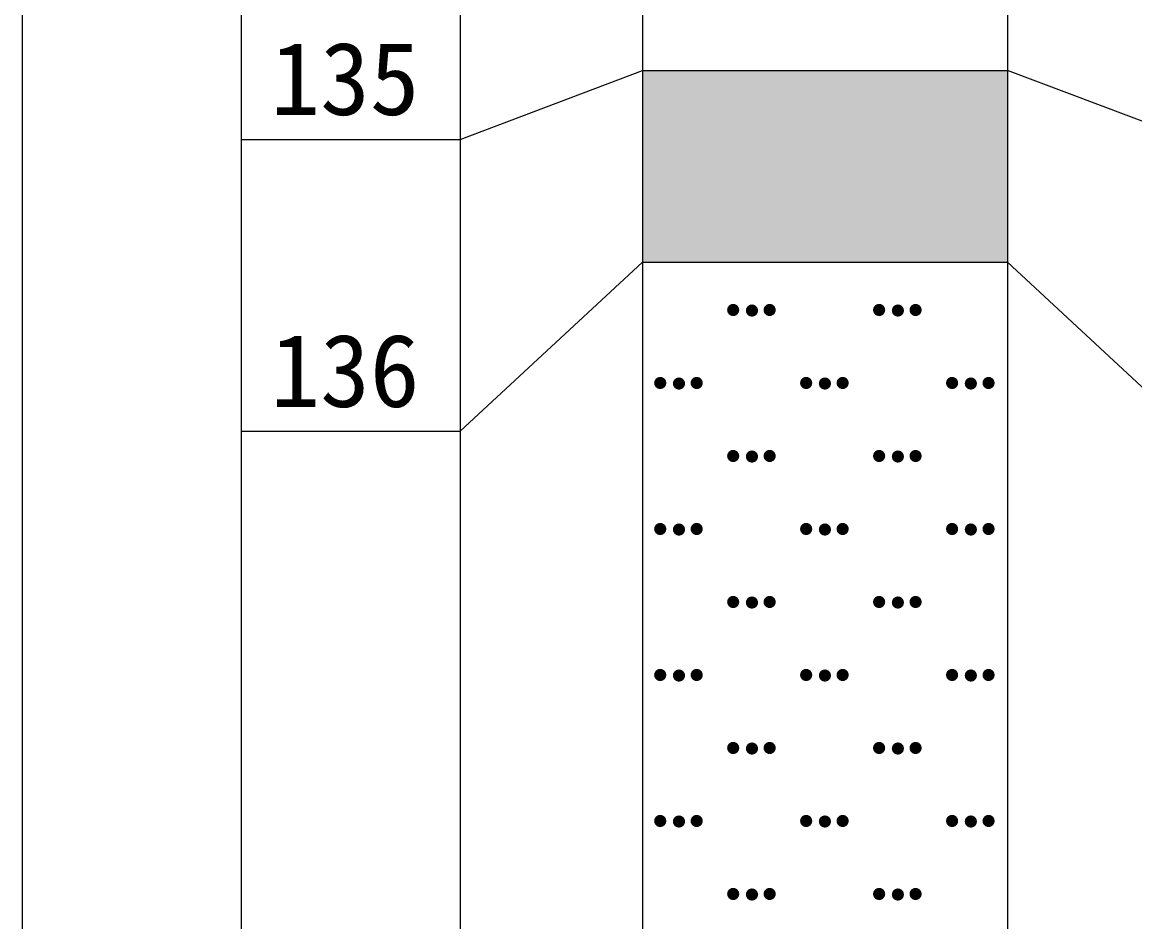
# Model space of a CAD drawing. Header units: inches. Extents: x -27 to 109, y -598 to 26.
# Drawn here: x 14.68 to 20.78, y -486.37 to -481.44 of the extents above; entities that cross this region are included whole.
import ezdxf

# ---------------------------------------------------------------- set-up
doc = ezdxf.new("R2010")
doc.units = ezdxf.units.IN
doc.header["$MEASUREMENT"] = 0
doc.layers.get('0').update_dxf_attribs({"lineweight": 0})
doc.styles.add('宋体', font='')
doc.styles.get('宋体').set_extended_font_data('宋体')

# ---------------------------------------------------------------- blocks, each defined once
blk = doc.blocks.new('lr_block_114')
at = {"true_color": 0x000000}
for points in [[(18.611, -483.0244), (18.6122, -483.0157), (18.611, -483.007), (18.6078, -482.999), (18.6025, -482.9921), (18.5955, -482.9867), (18.5875, -482.9835), (18.5789, -482.9823), (18.5702, -482.9835), (18.5622, -482.9867), (18.5553, -482.9921), (18.5499, -482.999), (18.5467, -483.007), (18.5455, -483.0157), (18.5467, -483.0244), (18.5499, -483.0324), (18.5553, -483.0393), (18.5622, -483.0446), (18.5702, -483.0478), (18.5789, -483.049), (18.5875, -483.0478), (18.5955, -483.0446), (18.6025, -483.0393), (18.6078, -483.0324)], [(18.7138, -483.0274), (18.715, -483.0188), (18.7138, -483.0101), (18.7106, -483.0021), (18.7053, -482.9952), (18.6983, -482.9898), (18.6903, -482.9866), (18.6817, -482.9854), (18.673, -482.9866), (18.665, -482.9898), (18.6581, -482.9952), (18.6527, -483.0021), (18.6495, -483.0101), (18.6483, -483.0188), (18.6495, -483.0274), (18.6527, -483.0354), (18.6581, -483.0423), (18.665, -483.0477), (18.673, -483.0509), (18.6817, -483.0521), (18.6903, -483.0509), (18.6983, -483.0477), (18.7053, -483.0423), (18.7106, -483.0354)], [(18.8109, -483.0244), (18.8121, -483.0157), (18.8109, -483.007), (18.8077, -482.999), (18.8023, -482.9921), (18.7954, -482.9867), (18.7874, -482.9835), (18.7787, -482.9823), (18.7701, -482.9835), (18.7621, -482.9867), (18.7551, -482.9921), (18.7498, -482.999), (18.7466, -483.007), (18.7454, -483.0157), (18.7466, -483.0244), (18.7498, -483.0324), (18.7551, -483.0393), (18.7621, -483.0446), (18.7701, -483.0478), (18.7787, -483.049), (18.7874, -483.0478), (18.7954, -483.0446), (18.8023, -483.0393), (18.8077, -483.0324)], [(19.411, -483.0244), (19.4122, -483.0157), (19.411, -483.007), (19.4078, -482.999), (19.4025, -482.9921), (19.3955, -482.9867), (19.3875, -482.9835), (19.3789, -482.9823), (19.3702, -482.9835), (19.3622, -482.9867), (19.3553, -482.9921), (19.3499, -482.999), (19.3467, -483.007), (19.3455, -483.0157), (19.3467, -483.0244), (19.3499, -483.0324), (19.3553, -483.0393), (19.3622, -483.0446), (19.3702, -483.0478), (19.3789, -483.049), (19.3875, -483.0478), (19.3955, -483.0446), (19.4025, -483.0393), (19.4078, -483.0324)], [(19.5138, -483.0274), (19.515, -483.0188), (19.5138, -483.0101), (19.5106, -483.0021), (19.5053, -482.9952), (19.4983, -482.9898), (19.4903, -482.9866), (19.4817, -482.9854), (19.473, -482.9866), (19.465, -482.9898), (19.4581, -482.9952), (19.4527, -483.0021), (19.4495, -483.0101), (19.4483, -483.0188), (19.4495, -483.0274), (19.4527, -483.0354), (19.4581, -483.0423), (19.465, -483.0477), (19.473, -483.0509), (19.4817, -483.0521), (19.4903, -483.0509), (19.4983, -483.0477), (19.5053, -483.0423), (19.5106, -483.0354)], [(19.6109, -483.0244), (19.6121, -483.0157), (19.6109, -483.007), (19.6077, -482.999), (19.6023, -482.9921), (19.5954, -482.9867), (19.5874, -482.9835), (19.5787, -482.9823), (19.5701, -482.9835), (19.5621, -482.9867), (19.5551, -482.9921), (19.5498, -482.999), (19.5466, -483.007), (19.5454, -483.0157), (19.5466, -483.0244), (19.5498, -483.0324), (19.5551, -483.0393), (19.5621, -483.0446), (19.5701, -483.0478), (19.5787, -483.049), (19.5874, -483.0478), (19.5954, -483.0446), (19.6023, -483.0393), (19.6077, -483.0324)], [(18.211, -483.4243), (18.2122, -483.4157), (18.211, -483.407), (18.2078, -483.399), (18.2025, -483.3921), (18.1955, -483.3867), (18.1875, -483.3836), (18.1789, -483.3823), (18.1702, -483.3836), (18.1622, -483.3867), (18.1553, -483.3921), (18.1499, -483.399), (18.1467, -483.407), (18.1455, -483.4157), (18.1467, -483.4243), (18.1499, -483.4323), (18.1553, -483.4393), (18.1622, -483.4446), (18.1702, -483.4478), (18.1789, -483.449), (18.1875, -483.4478), (18.1955, -483.4446), (18.2025, -483.4393), (18.2078, -483.4323)], [(18.3138, -483.4274), (18.315, -483.4187), (18.3138, -483.4101), (18.3106, -483.4021), (18.3053, -483.3951), (18.2983, -483.3898), (18.2903, -483.3866), (18.2817, -483.3854), (18.273, -483.3866), (18.265, -483.3898), (18.2581, -483.3951), (18.2527, -483.4021), (18.2495, -483.4101), (18.2483, -483.4187), (18.2495, -483.4274), (18.2527, -483.4354), (18.2581, -483.4423), (18.265, -483.4477), (18.273, -483.4509), (18.2817, -483.4521), (18.2903, -483.4509), (18.2983, -483.4477), (18.3053, -483.4423), (18.3106, -483.4354)], [(18.4109, -483.4243), (18.4121, -483.4157), (18.4109, -483.407), (18.4077, -483.399), (18.4023, -483.3921), (18.3954, -483.3867), (18.3874, -483.3836), (18.3787, -483.3823), (18.3701, -483.3836), (18.3621, -483.3867), (18.3551, -483.3921), (18.3498, -483.399), (18.3466, -483.407), (18.3454, -483.4157), (18.3466, -483.4243), (18.3498, -483.4323), (18.3551, -483.4393), (18.3621, -483.4446), (18.3701, -483.4478), (18.3787, -483.449), (18.3874, -483.4478), (18.3954, -483.4446), (18.4023, -483.4393), (18.4077, -483.4323)], [(19.011, -483.4243), (19.0122, -483.4157), (19.011, -483.407), (19.0078, -483.399), (19.0025, -483.3921), (18.9955, -483.3867), (18.9875, -483.3836), (18.9789, -483.3823), (18.9702, -483.3836), (18.9622, -483.3867), (18.9553, -483.3921), (18.9499, -483.399), (18.9467, -483.407), (18.9455, -483.4157), (18.9467, -483.4243), (18.9499, -483.4323), (18.9553, -483.4393), (18.9622, -483.4446), (18.9702, -483.4478), (18.9789, -483.449), (18.9875, -483.4478), (18.9955, -483.4446), (19.0025, -483.4393), (19.0078, -483.4323)], [(19.1138, -483.4274), (19.115, -483.4187), (19.1138, -483.4101), (19.1106, -483.4021), (19.1053, -483.3951), (19.0983, -483.3898), (19.0903, -483.3866), (19.0817, -483.3854), (19.073, -483.3866), (19.065, -483.3898), (19.0581, -483.3951), (19.0527, -483.4021), (19.0495, -483.4101), (19.0483, -483.4187), (19.0495, -483.4274), (19.0527, -483.4354), (19.0581, -483.4423), (19.065, -483.4477), (19.073, -483.4509), (19.0817, -483.4521), (19.0903, -483.4509), (19.0983, -483.4477), (19.1053, -483.4423), (19.1106, -483.4354)], [(19.2109, -483.4243), (19.2121, -483.4157), (19.2109, -483.407), (19.2077, -483.399), (19.2023, -483.3921), (19.1954, -483.3867), (19.1874, -483.3836), (19.1787, -483.3823), (19.1701, -483.3836), (19.1621, -483.3867), (19.1551, -483.3921), (19.1498, -483.399), (19.1466, -483.407), (19.1454, -483.4157), (19.1466, -483.4243), (19.1498, -483.4323), (19.1551, -483.4393), (19.1621, -483.4446), (19.1701, -483.4478), (19.1787, -483.449), (19.1874, -483.4478), (19.1954, -483.4446), (19.2023, -483.4393), (19.2077, -483.4323)], [(19.811, -483.4243), (19.8122, -483.4157), (19.811, -483.407), (19.8078, -483.399), (19.8025, -483.3921), (19.7955, -483.3867), (19.7875, -483.3836), (19.7789, -483.3823), (19.7702, -483.3836), (19.7622, -483.3867), (19.7553, -483.3921), (19.7499, -483.399), (19.7467, -483.407), (19.7455, -483.4157), (19.7467, -483.4243), (19.7499, -483.4323), (19.7553, -483.4393), (19.7622, -483.4446), (19.7702, -483.4478), (19.7789, -483.449), (19.7875, -483.4478), (19.7955, -483.4446), (19.8025, -483.4393), (19.8078, -483.4323)], [(19.9138, -483.4274), (19.915, -483.4187), (19.9138, -483.4101), (19.9106, -483.4021), (19.9053, -483.3951), (19.8983, -483.3898), (19.8903, -483.3866), (19.8817, -483.3854), (19.873, -483.3866), (19.865, -483.3898), (19.8581, -483.3951), (19.8527, -483.4021), (19.8495, -483.4101), (19.8483, -483.4187), (19.8495, -483.4274), (19.8527, -483.4354), (19.8581, -483.4423), (19.865, -483.4477), (19.873, -483.4509), (19.8817, -483.4521), (19.8903, -483.4509), (19.8983, -483.4477), (19.9053, -483.4423), (19.9106, -483.4354)], [(20.0109, -483.4243), (20.0121, -483.4157), (20.0109, -483.407), (20.0077, -483.399), (20.0023, -483.3921), (19.9954, -483.3867), (19.9874, -483.3836), (19.9787, -483.3823), (19.9701, -483.3836), (19.9621, -483.3867), (19.9551, -483.3921), (19.9498, -483.399), (19.9466, -483.407), (19.9454, -483.4157), (19.9466, -483.4243), (19.9498, -483.4323), (19.9551, -483.4393), (19.9621, -483.4446), (19.9701, -483.4478), (19.9787, -483.449), (19.9874, -483.4478), (19.9954, -483.4446), (20.0023, -483.4393), (20.0077, -483.4323)], [(18.611, -483.8243), (18.6122, -483.8157), (18.611, -483.807), (18.6078, -483.799), (18.6025, -483.7921), (18.5955, -483.7867), (18.5875, -483.7835), (18.5789, -483.7824), (18.5702, -483.7835), (18.5622, -483.7867), (18.5553, -483.7921), (18.5499, -483.799), (18.5467, -483.807), (18.5455, -483.8157), (18.5467, -483.8243), (18.5499, -483.8324), (18.5553, -483.8393), (18.5622, -483.8446), (18.5702, -483.8478), (18.5789, -483.849), (18.5875, -483.8478), (18.5955, -483.8446), (18.6025, -483.8393), (18.6078, -483.8324)], [(18.7138, -483.8274), (18.715, -483.8188), (18.7138, -483.8101), (18.7106, -483.8021), (18.7053, -483.7951), (18.6983, -483.7898), (18.6903, -483.7866), (18.6817, -483.7854), (18.673, -483.7866), (18.665, -483.7898), (18.6581, -483.7951), (18.6527, -483.8021), (18.6495, -483.8101), (18.6483, -483.8188), (18.6495, -483.8274), (18.6527, -483.8354), (18.6581, -483.8424), (18.665, -483.8477), (18.673, -483.8509), (18.6817, -483.8521), (18.6903, -483.8509), (18.6983, -483.8477), (18.7053, -483.8424), (18.7106, -483.8354)], [(18.8109, -483.8243), (18.8121, -483.8157), (18.8109, -483.807), (18.8077, -483.799), (18.8023, -483.7921), (18.7954, -483.7867), (18.7874, -483.7835), (18.7787, -483.7824), (18.7701, -483.7835), (18.7621, -483.7867), (18.7551, -483.7921), (18.7498, -483.799), (18.7466, -483.807), (18.7454, -483.8157), (18.7466, -483.8243), (18.7498, -483.8324), (18.7551, -483.8393), (18.7621, -483.8446), (18.7701, -483.8478), (18.7787, -483.849), (18.7874, -483.8478), (18.7954, -483.8446), (18.8023, -483.8393), (18.8077, -483.8324)], [(19.411, -483.8243), (19.4122, -483.8157), (19.411, -483.807), (19.4078, -483.799), (19.4025, -483.7921), (19.3955, -483.7867), (19.3875, -483.7835), (19.3789, -483.7824), (19.3702, -483.7835), (19.3622, -483.7867), (19.3553, -483.7921), (19.3499, -483.799), (19.3467, -483.807), (19.3455, -483.8157), (19.3467, -483.8243), (19.3499, -483.8324), (19.3553, -483.8393), (19.3622, -483.8446), (19.3702, -483.8478), (19.3789, -483.849), (19.3875, -483.8478), (19.3955, -483.8446), (19.4025, -483.8393), (19.4078, -483.8324)], [(19.5138, -483.8274), (19.515, -483.8188), (19.5138, -483.8101), (19.5106, -483.8021), (19.5053, -483.7951), (19.4983, -483.7898), (19.4903, -483.7866), (19.4817, -483.7854), (19.473, -483.7866), (19.465, -483.7898), (19.4581, -483.7951), (19.4527, -483.8021), (19.4495, -483.8101), (19.4483, -483.8188), (19.4495, -483.8274), (19.4527, -483.8354), (19.4581, -483.8424), (19.465, -483.8477), (19.473, -483.8509), (19.4817, -483.8521), (19.4903, -483.8509), (19.4983, -483.8477), (19.5053, -483.8424), (19.5106, -483.8354)], [(19.6109, -483.8243), (19.6121, -483.8157), (19.6109, -483.807), (19.6077, -483.799), (19.6023, -483.7921), (19.5954, -483.7867), (19.5874, -483.7835), (19.5787, -483.7824), (19.5701, -483.7835), (19.5621, -483.7867), (19.5551, -483.7921), (19.5498, -483.799), (19.5466, -483.807), (19.5454, -483.8157), (19.5466, -483.8243), (19.5498, -483.8324), (19.5551, -483.8393), (19.5621, -483.8446), (19.5701, -483.8478), (19.5787, -483.849), (19.5874, -483.8478), (19.5954, -483.8446), (19.6023, -483.8393), (19.6077, -483.8324)], [(18.211, -484.2244), (18.2122, -484.2157), (18.211, -484.207), (18.2078, -484.199), (18.2025, -484.1921), (18.1955, -484.1868), (18.1875, -484.1836), (18.1789, -484.1823), (18.1702, -484.1836), (18.1622, -484.1868), (18.1553, -484.1921), (18.1499, -484.199), (18.1467, -484.207), (18.1455, -484.2157), (18.1467, -484.2244), (18.1499, -484.2323), (18.1553, -484.2393), (18.1622, -484.2446), (18.1702, -484.2478), (18.1789, -484.249), (18.1875, -484.2478), (18.1955, -484.2446), (18.2025, -484.2393), (18.2078, -484.2323)], [(18.3138, -484.2274), (18.315, -484.2187), (18.3138, -484.2101), (18.3106, -484.2021), (18.3053, -484.1952), (18.2983, -484.1898), (18.2903, -484.1866), (18.2817, -484.1854), (18.273, -484.1866), (18.265, -484.1898), (18.2581, -484.1952), (18.2527, -484.2021), (18.2495, -484.2101), (18.2483, -484.2187), (18.2495, -484.2274), (18.2527, -484.2354), (18.2581, -484.2423), (18.265, -484.2477), (18.273, -484.2509), (18.2817, -484.2521), (18.2903, -484.2509), (18.2983, -484.2477), (18.3053, -484.2423), (18.3106, -484.2354)], [(18.4109, -484.2244), (18.4121, -484.2157), (18.4109, -484.207), (18.4077, -484.199), (18.4023, -484.1921), (18.3954, -484.1868), (18.3874, -484.1836), (18.3787, -484.1823), (18.3701, -484.1836), (18.3621, -484.1868), (18.3551, -484.1921), (18.3498, -484.199), (18.3466, -484.207), (18.3454, -484.2157), (18.3466, -484.2244), (18.3498, -484.2323), (18.3551, -484.2393), (18.3621, -484.2446), (18.3701, -484.2478), (18.3787, -484.249), (18.3874, -484.2478), (18.3954, -484.2446), (18.4023, -484.2393), (18.4077, -484.2323)], [(19.011, -484.2244), (19.0122, -484.2157), (19.011, -484.207), (19.0078, -484.199), (19.0025, -484.1921), (18.9955, -484.1868), (18.9875, -484.1836), (18.9789, -484.1823), (18.9702, -484.1836), (18.9622, -484.1868), (18.9553, -484.1921), (18.9499, -484.199), (18.9467, -484.207), (18.9455, -484.2157), (18.9467, -484.2244), (18.9499, -484.2323), (18.9553, -484.2393), (18.9622, -484.2446), (18.9702, -484.2478), (18.9789, -484.249), (18.9875, -484.2478), (18.9955, -484.2446), (19.0025, -484.2393), (19.0078, -484.2323)], [(19.1138, -484.2274), (19.115, -484.2187), (19.1138, -484.2101), (19.1106, -484.2021), (19.1053, -484.1952), (19.0983, -484.1898), (19.0903, -484.1866), (19.0817, -484.1854), (19.073, -484.1866), (19.065, -484.1898), (19.0581, -484.1952), (19.0527, -484.2021), (19.0495, -484.2101), (19.0483, -484.2187), (19.0495, -484.2274), (19.0527, -484.2354), (19.0581, -484.2423), (19.065, -484.2477), (19.073, -484.2509), (19.0817, -484.2521), (19.0903, -484.2509), (19.0983, -484.2477), (19.1053, -484.2423), (19.1106, -484.2354)], [(19.2109, -484.2244), (19.2121, -484.2157), (19.2109, -484.207), (19.2077, -484.199), (19.2023, -484.1921), (19.1954, -484.1868), (19.1874, -484.1836), (19.1787, -484.1823), (19.1701, -484.1836), (19.1621, -484.1868), (19.1551, -484.1921), (19.1498, -484.199), (19.1466, -484.207), (19.1454, -484.2157), (19.1466, -484.2244), (19.1498, -484.2323), (19.1551, -484.2393), (19.1621, -484.2446), (19.1701, -484.2478), (19.1787, -484.249), (19.1874, -484.2478), (19.1954, -484.2446), (19.2023, -484.2393), (19.2077, -484.2323)], [(19.811, -484.2244), (19.8122, -484.2157), (19.811, -484.207), (19.8078, -484.199), (19.8025, -484.1921), (19.7955, -484.1868), (19.7875, -484.1836), (19.7789, -484.1823), (19.7702, -484.1836), (19.7622, -484.1868), (19.7553, -484.1921), (19.7499, -484.199), (19.7467, -484.207), (19.7455, -484.2157), (19.7467, -484.2244), (19.7499, -484.2323), (19.7553, -484.2393), (19.7622, -484.2446), (19.7702, -484.2478), (19.7789, -484.249), (19.7875, -484.2478), (19.7955, -484.2446), (19.8025, -484.2393), (19.8078, -484.2323)], [(19.9138, -484.2274), (19.915, -484.2187), (19.9138, -484.2101), (19.9106, -484.2021), (19.9053, -484.1952), (19.8983, -484.1898), (19.8903, -484.1866), (19.8817, -484.1854), (19.873, -484.1866), (19.865, -484.1898), (19.8581, -484.1952), (19.8527, -484.2021), (19.8495, -484.2101), (19.8483, -484.2187), (19.8495, -484.2274), (19.8527, -484.2354), (19.8581, -484.2423), (19.865, -484.2477), (19.873, -484.2509), (19.8817, -484.2521), (19.8903, -484.2509), (19.8983, -484.2477), (19.9053, -484.2423), (19.9106, -484.2354)], [(20.0109, -484.2244), (20.0121, -484.2157), (20.0109, -484.207), (20.0077, -484.199), (20.0023, -484.1921), (19.9954, -484.1868), (19.9874, -484.1836), (19.9787, -484.1823), (19.9701, -484.1836), (19.9621, -484.1868), (19.9551, -484.1921), (19.9498, -484.199), (19.9466, -484.207), (19.9454, -484.2157), (19.9466, -484.2244), (19.9498, -484.2323), (19.9551, -484.2393), (19.9621, -484.2446), (19.9701, -484.2478), (19.9787, -484.249), (19.9874, -484.2478), (19.9954, -484.2446), (20.0023, -484.2393), (20.0077, -484.2323)], [(18.611, -484.6243), (18.6122, -484.6157), (18.611, -484.607), (18.6078, -484.599), (18.6025, -484.5921), (18.5955, -484.5867), (18.5875, -484.5835), (18.5789, -484.5824), (18.5702, -484.5835), (18.5622, -484.5867), (18.5553, -484.5921), (18.5499, -484.599), (18.5467, -484.607), (18.5455, -484.6157), (18.5467, -484.6243), (18.5499, -484.6323), (18.5553, -484.6393), (18.5622, -484.6446), (18.5702, -484.6478), (18.5789, -484.649), (18.5875, -484.6478), (18.5955, -484.6446), (18.6025, -484.6393), (18.6078, -484.6323)], [(18.7138, -484.6274), (18.715, -484.6187), (18.7138, -484.6101), (18.7106, -484.6021), (18.7053, -484.5951), (18.6983, -484.5898), (18.6903, -484.5866), (18.6817, -484.5854), (18.673, -484.5866), (18.665, -484.5898), (18.6581, -484.5951), (18.6527, -484.6021), (18.6495, -484.6101), (18.6483, -484.6187), (18.6495, -484.6274), (18.6527, -484.6354), (18.6581, -484.6424), (18.665, -484.6477), (18.673, -484.6509), (18.6817, -484.6521), (18.6903, -484.6509), (18.6983, -484.6477), (18.7053, -484.6424), (18.7106, -484.6354)], [(18.8109, -484.6243), (18.8121, -484.6157), (18.8109, -484.607), (18.8077, -484.599), (18.8023, -484.5921), (18.7954, -484.5867), (18.7874, -484.5835), (18.7787, -484.5824), (18.7701, -484.5835), (18.7621, -484.5867), (18.7551, -484.5921), (18.7498, -484.599), (18.7466, -484.607), (18.7454, -484.6157), (18.7466, -484.6243), (18.7498, -484.6323), (18.7551, -484.6393), (18.7621, -484.6446), (18.7701, -484.6478), (18.7787, -484.649), (18.7874, -484.6478), (18.7954, -484.6446), (18.8023, -484.6393), (18.8077, -484.6323)], [(19.411, -484.6243), (19.4122, -484.6157), (19.411, -484.607), (19.4078, -484.599), (19.4025, -484.5921), (19.3955, -484.5867), (19.3875, -484.5835), (19.3789, -484.5824), (19.3702, -484.5835), (19.3622, -484.5867), (19.3553, -484.5921), (19.3499, -484.599), (19.3467, -484.607), (19.3455, -484.6157), (19.3467, -484.6243), (19.3499, -484.6323), (19.3553, -484.6393), (19.3622, -484.6446), (19.3702, -484.6478), (19.3789, -484.649), (19.3875, -484.6478), (19.3955, -484.6446), (19.4025, -484.6393), (19.4078, -484.6323)], [(19.5138, -484.6274), (19.515, -484.6187), (19.5138, -484.6101), (19.5106, -484.6021), (19.5053, -484.5951), (19.4983, -484.5898), (19.4903, -484.5866), (19.4817, -484.5854), (19.473, -484.5866), (19.465, -484.5898), (19.4581, -484.5951), (19.4527, -484.6021), (19.4495, -484.6101), (19.4483, -484.6187), (19.4495, -484.6274), (19.4527, -484.6354), (19.4581, -484.6424), (19.465, -484.6477), (19.473, -484.6509), (19.4817, -484.6521), (19.4903, -484.6509), (19.4983, -484.6477), (19.5053, -484.6424), (19.5106, -484.6354)], [(19.6109, -484.6243), (19.6121, -484.6157), (19.6109, -484.607), (19.6077, -484.599), (19.6023, -484.5921), (19.5954, -484.5867), (19.5874, -484.5835), (19.5787, -484.5824), (19.5701, -484.5835), (19.5621, -484.5867), (19.5551, -484.5921), (19.5498, -484.599), (19.5466, -484.607), (19.5454, -484.6157), (19.5466, -484.6243), (19.5498, -484.6323), (19.5551, -484.6393), (19.5621, -484.6446), (19.5701, -484.6478), (19.5787, -484.649), (19.5874, -484.6478), (19.5954, -484.6446), (19.6023, -484.6393), (19.6077, -484.6323)], [(18.211, -485.0244), (18.2122, -485.0157), (18.211, -485.007), (18.2078, -484.999), (18.2025, -484.9921), (18.1955, -484.9867), (18.1875, -484.9835), (18.1789, -484.9823), (18.1702, -484.9835), (18.1622, -484.9867), (18.1553, -484.9921), (18.1499, -484.999), (18.1467, -485.007), (18.1455, -485.0157), (18.1467, -485.0244), (18.1499, -485.0324), (18.1553, -485.0393), (18.1622, -485.0446), (18.1702, -485.0478), (18.1789, -485.049), (18.1875, -485.0478), (18.1955, -485.0446), (18.2025, -485.0393), (18.2078, -485.0324)], [(18.3138, -485.0274), (18.315, -485.0188), (18.3138, -485.0101), (18.3106, -485.0021), (18.3053, -484.9952), (18.2983, -484.9898), (18.2903, -484.9866), (18.2817, -484.9854), (18.273, -484.9866), (18.265, -484.9898), (18.2581, -484.9952), (18.2527, -485.0021), (18.2495, -485.0101), (18.2483, -485.0188), (18.2495, -485.0274), (18.2527, -485.0354), (18.2581, -485.0423), (18.265, -485.0477), (18.273, -485.0509), (18.2817, -485.0521), (18.2903, -485.0509), (18.2983, -485.0477), (18.3053, -485.0423), (18.3106, -485.0354)], [(18.4109, -485.0244), (18.4121, -485.0157), (18.4109, -485.007), (18.4077, -484.999), (18.4023, -484.9921), (18.3954, -484.9867), (18.3874, -484.9835), (18.3787, -484.9823), (18.3701, -484.9835), (18.3621, -484.9867), (18.3551, -484.9921), (18.3498, -484.999), (18.3466, -485.007), (18.3454, -485.0157), (18.3466, -485.0244), (18.3498, -485.0324), (18.3551, -485.0393), (18.3621, -485.0446), (18.3701, -485.0478), (18.3787, -485.049), (18.3874, -485.0478), (18.3954, -485.0446), (18.4023, -485.0393), (18.4077, -485.0324)], [(19.011, -485.0244), (19.0122, -485.0157), (19.011, -485.007), (19.0078, -484.999), (19.0025, -484.9921), (18.9955, -484.9867), (18.9875, -484.9835), (18.9789, -484.9823), (18.9702, -484.9835), (18.9622, -484.9867), (18.9553, -484.9921), (18.9499, -484.999), (18.9467, -485.007), (18.9455, -485.0157), (18.9467, -485.0244), (18.9499, -485.0324), (18.9553, -485.0393), (18.9622, -485.0446), (18.9702, -485.0478), (18.9789, -485.049), (18.9875, -485.0478), (18.9955, -485.0446), (19.0025, -485.0393), (19.0078, -485.0324)], [(19.1138, -485.0274), (19.115, -485.0188), (19.1138, -485.0101), (19.1106, -485.0021), (19.1053, -484.9952), (19.0983, -484.9898), (19.0903, -484.9866), (19.0817, -484.9854), (19.073, -484.9866), (19.065, -484.9898), (19.0581, -484.9952), (19.0527, -485.0021), (19.0495, -485.0101), (19.0483, -485.0188), (19.0495, -485.0274), (19.0527, -485.0354), (19.0581, -485.0423), (19.065, -485.0477), (19.073, -485.0509), (19.0817, -485.0521), (19.0903, -485.0509), (19.0983, -485.0477), (19.1053, -485.0423), (19.1106, -485.0354)], [(19.2109, -485.0244), (19.2121, -485.0157), (19.2109, -485.007), (19.2077, -484.999), (19.2023, -484.9921), (19.1954, -484.9867), (19.1874, -484.9835), (19.1787, -484.9823), (19.1701, -484.9835), (19.1621, -484.9867), (19.1551, -484.9921), (19.1498, -484.999), (19.1466, -485.007), (19.1454, -485.0157), (19.1466, -485.0244), (19.1498, -485.0324), (19.1551, -485.0393), (19.1621, -485.0446), (19.1701, -485.0478), (19.1787, -485.049), (19.1874, -485.0478), (19.1954, -485.0446), (19.2023, -485.0393), (19.2077, -485.0324)], [(19.811, -485.0244), (19.8122, -485.0157), (19.811, -485.007), (19.8078, -484.999), (19.8025, -484.9921), (19.7955, -484.9867), (19.7875, -484.9835), (19.7789, -484.9823), (19.7702, -484.9835), (19.7622, -484.9867), (19.7553, -484.9921), (19.7499, -484.999), (19.7467, -485.007), (19.7455, -485.0157), (19.7467, -485.0244), (19.7499, -485.0324), (19.7553, -485.0393), (19.7622, -485.0446), (19.7702, -485.0478), (19.7789, -485.049), (19.7875, -485.0478), (19.7955, -485.0446), (19.8025, -485.0393), (19.8078, -485.0324)], [(19.9138, -485.0274), (19.915, -485.0188), (19.9138, -485.0101), (19.9106, -485.0021), (19.9053, -484.9952), (19.8983, -484.9898), (19.8903, -484.9866), (19.8817, -484.9854), (19.873, -484.9866), (19.865, -484.9898), (19.8581, -484.9952), (19.8527, -485.0021), (19.8495, -485.0101), (19.8483, -485.0188), (19.8495, -485.0274), (19.8527, -485.0354), (19.8581, -485.0423), (19.865, -485.0477), (19.873, -485.0509), (19.8817, -485.0521), (19.8903, -485.0509), (19.8983, -485.0477), (19.9053, -485.0423), (19.9106, -485.0354)], [(20.0109, -485.0244), (20.0121, -485.0157), (20.0109, -485.007), (20.0077, -484.999), (20.0023, -484.9921), (19.9954, -484.9867), (19.9874, -484.9835), (19.9787, -484.9823), (19.9701, -484.9835), (19.9621, -484.9867), (19.9551, -484.9921), (19.9498, -484.999), (19.9466, -485.007), (19.9454, -485.0157), (19.9466, -485.0244), (19.9498, -485.0324), (19.9551, -485.0393), (19.9621, -485.0446), (19.9701, -485.0478), (19.9787, -485.049), (19.9874, -485.0478), (19.9954, -485.0446), (20.0023, -485.0393), (20.0077, -485.0324)], [(18.611, -485.4244), (18.6122, -485.4157), (18.611, -485.407), (18.6078, -485.399), (18.6025, -485.3921), (18.5955, -485.3867), (18.5875, -485.3836), (18.5789, -485.3823), (18.5702, -485.3836), (18.5622, -485.3867), (18.5553, -485.3921), (18.5499, -485.399), (18.5467, -485.407), (18.5455, -485.4157), (18.5467, -485.4244), (18.5499, -485.4323), (18.5553, -485.4393), (18.5622, -485.4446), (18.5702, -485.4478), (18.5789, -485.449), (18.5875, -485.4478), (18.5955, -485.4446), (18.6025, -485.4393), (18.6078, -485.4323)], [(18.7138, -485.4274), (18.715, -485.4187), (18.7138, -485.4101), (18.7106, -485.4021), (18.7053, -485.3952), (18.6983, -485.3898), (18.6903, -485.3866), (18.6817, -485.3854), (18.673, -485.3866), (18.665, -485.3898), (18.6581, -485.3952), (18.6527, -485.4021), (18.6495, -485.4101), (18.6483, -485.4187), (18.6495, -485.4274), (18.6527, -485.4354), (18.6581, -485.4423), (18.665, -485.4477), (18.673, -485.4509), (18.6817, -485.4521), (18.6903, -485.4509), (18.6983, -485.4477), (18.7053, -485.4423), (18.7106, -485.4354)], [(18.8109, -485.4244), (18.8121, -485.4157), (18.8109, -485.407), (18.8077, -485.399), (18.8023, -485.3921), (18.7954, -485.3867), (18.7874, -485.3836), (18.7787, -485.3823), (18.7701, -485.3836), (18.7621, -485.3867), (18.7551, -485.3921), (18.7498, -485.399), (18.7466, -485.407), (18.7454, -485.4157), (18.7466, -485.4244), (18.7498, -485.4323), (18.7551, -485.4393), (18.7621, -485.4446), (18.7701, -485.4478), (18.7787, -485.449), (18.7874, -485.4478), (18.7954, -485.4446), (18.8023, -485.4393), (18.8077, -485.4323)], [(19.411, -485.4244), (19.4122, -485.4157), (19.411, -485.407), (19.4078, -485.399), (19.4025, -485.3921), (19.3955, -485.3867), (19.3875, -485.3836), (19.3789, -485.3823), (19.3702, -485.3836), (19.3622, -485.3867), (19.3553, -485.3921), (19.3499, -485.399), (19.3467, -485.407), (19.3455, -485.4157), (19.3467, -485.4244), (19.3499, -485.4323), (19.3553, -485.4393), (19.3622, -485.4446), (19.3702, -485.4478), (19.3789, -485.449), (19.3875, -485.4478), (19.3955, -485.4446), (19.4025, -485.4393), (19.4078, -485.4323)], [(19.5138, -485.4274), (19.515, -485.4187), (19.5138, -485.4101), (19.5106, -485.4021), (19.5053, -485.3952), (19.4983, -485.3898), (19.4903, -485.3866), (19.4817, -485.3854), (19.473, -485.3866), (19.465, -485.3898), (19.4581, -485.3952), (19.4527, -485.4021), (19.4495, -485.4101), (19.4483, -485.4187), (19.4495, -485.4274), (19.4527, -485.4354), (19.4581, -485.4423), (19.465, -485.4477), (19.473, -485.4509), (19.4817, -485.4521), (19.4903, -485.4509), (19.4983, -485.4477), (19.5053, -485.4423), (19.5106, -485.4354)], [(19.6109, -485.4244), (19.6121, -485.4157), (19.6109, -485.407), (19.6077, -485.399), (19.6023, -485.3921), (19.5954, -485.3867), (19.5874, -485.3836), (19.5787, -485.3823), (19.5701, -485.3836), (19.5621, -485.3867), (19.5551, -485.3921), (19.5498, -485.399), (19.5466, -485.407), (19.5454, -485.4157), (19.5466, -485.4244), (19.5498, -485.4323), (19.5551, -485.4393), (19.5621, -485.4446), (19.5701, -485.4478), (19.5787, -485.449), (19.5874, -485.4478), (19.5954, -485.4446), (19.6023, -485.4393), (19.6077, -485.4323)], [(18.211, -485.8243), (18.2122, -485.8157), (18.211, -485.807), (18.2078, -485.799), (18.2025, -485.7921), (18.1955, -485.7867), (18.1875, -485.7835), (18.1789, -485.7824), (18.1702, -485.7835), (18.1622, -485.7867), (18.1553, -485.7921), (18.1499, -485.799), (18.1467, -485.807), (18.1455, -485.8157), (18.1467, -485.8243), (18.1499, -485.8324), (18.1553, -485.8393), (18.1622, -485.8446), (18.1702, -485.8478), (18.1789, -485.849), (18.1875, -485.8478), (18.1955, -485.8446), (18.2025, -485.8393), (18.2078, -485.8324)], [(18.3138, -485.8274), (18.315, -485.8188), (18.3138, -485.8101), (18.3106, -485.8021), (18.3053, -485.7951), (18.2983, -485.7898), (18.2903, -485.7866), (18.2817, -485.7854), (18.273, -485.7866), (18.265, -485.7898), (18.2581, -485.7951), (18.2527, -485.8021), (18.2495, -485.8101), (18.2483, -485.8188), (18.2495, -485.8274), (18.2527, -485.8354), (18.2581, -485.8424), (18.265, -485.8477), (18.273, -485.8509), (18.2817, -485.8521), (18.2903, -485.8509), (18.2983, -485.8477), (18.3053, -485.8424), (18.3106, -485.8354)], [(18.4109, -485.8243), (18.4121, -485.8157), (18.4109, -485.807), (18.4077, -485.799), (18.4023, -485.7921), (18.3954, -485.7867), (18.3874, -485.7835), (18.3787, -485.7824), (18.3701, -485.7835), (18.3621, -485.7867), (18.3551, -485.7921), (18.3498, -485.799), (18.3466, -485.807), (18.3454, -485.8157), (18.3466, -485.8243), (18.3498, -485.8324), (18.3551, -485.8393), (18.3621, -485.8446), (18.3701, -485.8478), (18.3787, -485.849), (18.3874, -485.8478), (18.3954, -485.8446), (18.4023, -485.8393), (18.4077, -485.8324)], [(19.011, -485.8243), (19.0122, -485.8157), (19.011, -485.807), (19.0078, -485.799), (19.0025, -485.7921), (18.9955, -485.7867), (18.9875, -485.7835), (18.9789, -485.7824), (18.9702, -485.7835), (18.9622, -485.7867), (18.9553, -485.7921), (18.9499, -485.799), (18.9467, -485.807), (18.9455, -485.8157), (18.9467, -485.8243), (18.9499, -485.8324), (18.9553, -485.8393), (18.9622, -485.8446), (18.9702, -485.8478), (18.9789, -485.849), (18.9875, -485.8478), (18.9955, -485.8446), (19.0025, -485.8393), (19.0078, -485.8324)], [(19.1138, -485.8274), (19.115, -485.8188), (19.1138, -485.8101), (19.1106, -485.8021), (19.1053, -485.7951), (19.0983, -485.7898), (19.0903, -485.7866), (19.0817, -485.7854), (19.073, -485.7866), (19.065, -485.7898), (19.0581, -485.7951), (19.0527, -485.8021), (19.0495, -485.8101), (19.0483, -485.8188), (19.0495, -485.8274), (19.0527, -485.8354), (19.0581, -485.8424), (19.065, -485.8477), (19.073, -485.8509), (19.0817, -485.8521), (19.0903, -485.8509), (19.0983, -485.8477), (19.1053, -485.8424), (19.1106, -485.8354)], [(19.2109, -485.8243), (19.2121, -485.8157), (19.2109, -485.807), (19.2077, -485.799), (19.2023, -485.7921), (19.1954, -485.7867), (19.1874, -485.7835), (19.1787, -485.7824), (19.1701, -485.7835), (19.1621, -485.7867), (19.1551, -485.7921), (19.1498, -485.799), (19.1466, -485.807), (19.1454, -485.8157), (19.1466, -485.8243), (19.1498, -485.8324), (19.1551, -485.8393), (19.1621, -485.8446), (19.1701, -485.8478), (19.1787, -485.849), (19.1874, -485.8478), (19.1954, -485.8446), (19.2023, -485.8393), (19.2077, -485.8324)], [(19.811, -485.8243), (19.8122, -485.8157), (19.811, -485.807), (19.8078, -485.799), (19.8025, -485.7921), (19.7955, -485.7867), (19.7875, -485.7835), (19.7789, -485.7824), (19.7702, -485.7835), (19.7622, -485.7867), (19.7553, -485.7921), (19.7499, -485.799), (19.7467, -485.807), (19.7455, -485.8157), (19.7467, -485.8243), (19.7499, -485.8324), (19.7553, -485.8393), (19.7622, -485.8446), (19.7702, -485.8478), (19.7789, -485.849), (19.7875, -485.8478), (19.7955, -485.8446), (19.8025, -485.8393), (19.8078, -485.8324)], [(19.9138, -485.8274), (19.915, -485.8188), (19.9138, -485.8101), (19.9106, -485.8021), (19.9053, -485.7951), (19.8983, -485.7898), (19.8903, -485.7866), (19.8817, -485.7854), (19.873, -485.7866), (19.865, -485.7898), (19.8581, -485.7951), (19.8527, -485.8021), (19.8495, -485.8101), (19.8483, -485.8188), (19.8495, -485.8274), (19.8527, -485.8354), (19.8581, -485.8424), (19.865, -485.8477), (19.873, -485.8509), (19.8817, -485.8521), (19.8903, -485.8509), (19.8983, -485.8477), (19.9053, -485.8424), (19.9106, -485.8354)], [(20.0109, -485.8243), (20.0121, -485.8157), (20.0109, -485.807), (20.0077, -485.799), (20.0023, -485.7921), (19.9954, -485.7867), (19.9874, -485.7835), (19.9787, -485.7824), (19.9701, -485.7835), (19.9621, -485.7867), (19.9551, -485.7921), (19.9498, -485.799), (19.9466, -485.807), (19.9454, -485.8157), (19.9466, -485.8243), (19.9498, -485.8324), (19.9551, -485.8393), (19.9621, -485.8446), (19.9701, -485.8478), (19.9787, -485.849), (19.9874, -485.8478), (19.9954, -485.8446), (20.0023, -485.8393), (20.0077, -485.8324)], [(18.611, -486.2244), (18.6122, -486.2157), (18.611, -486.207), (18.6078, -486.199), (18.6025, -486.1921), (18.5955, -486.1868), (18.5875, -486.1836), (18.5789, -486.1823), (18.5702, -486.1836), (18.5622, -486.1868), (18.5553, -486.1921), (18.5499, -486.199), (18.5467, -486.207), (18.5455, -486.2157), (18.5467, -486.2244), (18.5499, -486.2323), (18.5553, -486.2393), (18.5622, -486.2446), (18.5702, -486.2478), (18.5789, -486.249), (18.5875, -486.2478), (18.5955, -486.2446), (18.6025, -486.2393), (18.6078, -486.2323)], [(18.7138, -486.2274), (18.715, -486.2188), (18.7138, -486.2101), (18.7106, -486.2021), (18.7053, -486.1952), (18.6983, -486.1898), (18.6903, -486.1866), (18.6817, -486.1854), (18.673, -486.1866), (18.665, -486.1898), (18.6581, -486.1952), (18.6527, -486.2021), (18.6495, -486.2101), (18.6483, -486.2188), (18.6495, -486.2274), (18.6527, -486.2354), (18.6581, -486.2423), (18.665, -486.2477), (18.673, -486.2509), (18.6817, -486.2521), (18.6903, -486.2509), (18.6983, -486.2477), (18.7053, -486.2423), (18.7106, -486.2354)], [(18.8109, -486.2244), (18.8121, -486.2157), (18.8109, -486.207), (18.8077, -486.199), (18.8023, -486.1921), (18.7954, -486.1868), (18.7874, -486.1836), (18.7787, -486.1823), (18.7701, -486.1836), (18.7621, -486.1868), (18.7551, -486.1921), (18.7498, -486.199), (18.7466, -486.207), (18.7454, -486.2157), (18.7466, -486.2244), (18.7498, -486.2323), (18.7551, -486.2393), (18.7621, -486.2446), (18.7701, -486.2478), (18.7787, -486.249), (18.7874, -486.2478), (18.7954, -486.2446), (18.8023, -486.2393), (18.8077, -486.2323)], [(19.411, -486.2244), (19.4122, -486.2157), (19.411, -486.207), (19.4078, -486.199), (19.4025, -486.1921), (19.3955, -486.1868), (19.3875, -486.1836), (19.3789, -486.1823), (19.3702, -486.1836), (19.3622, -486.1868), (19.3553, -486.1921), (19.3499, -486.199), (19.3467, -486.207), (19.3455, -486.2157), (19.3467, -486.2244), (19.3499, -486.2323), (19.3553, -486.2393), (19.3622, -486.2446), (19.3702, -486.2478), (19.3789, -486.249), (19.3875, -486.2478), (19.3955, -486.2446), (19.4025, -486.2393), (19.4078, -486.2323)], [(19.5138, -486.2274), (19.515, -486.2188), (19.5138, -486.2101), (19.5106, -486.2021), (19.5053, -486.1952), (19.4983, -486.1898), (19.4903, -486.1866), (19.4817, -486.1854), (19.473, -486.1866), (19.465, -486.1898), (19.4581, -486.1952), (19.4527, -486.2021), (19.4495, -486.2101), (19.4483, -486.2188), (19.4495, -486.2274), (19.4527, -486.2354), (19.4581, -486.2423), (19.465, -486.2477), (19.473, -486.2509), (19.4817, -486.2521), (19.4903, -486.2509), (19.4983, -486.2477), (19.5053, -486.2423), (19.5106, -486.2354)], [(19.6109, -486.2244), (19.6121, -486.2157), (19.6109, -486.207), (19.6077, -486.199), (19.6023, -486.1921), (19.5954, -486.1868), (19.5874, -486.1836), (19.5787, -486.1823), (19.5701, -486.1836), (19.5621, -486.1868), (19.5551, -486.1921), (19.5498, -486.199), (19.5466, -486.207), (19.5454, -486.2157), (19.5466, -486.2244), (19.5498, -486.2323), (19.5551, -486.2393), (19.5621, -486.2446), (19.5701, -486.2478), (19.5787, -486.249), (19.5874, -486.2478), (19.5954, -486.2446), (19.6023, -486.2393), (19.6077, -486.2323)]]:
    blk.add_hatch(color=18, dxfattribs=at).paths.add_polyline_path(points, flags=17)

msp = doc.modelspace()

# ---------------------------------------------------------------- hatches: boundary and pattern name
at = {"true_color": 0x000000}
msp.add_hatch(color=18, dxfattribs=at).paths.add_polyline_path([(18.0817, -482.7538), (20.0817, -482.7538), (20.0817, -481.7038), (18.0817, -481.7038)], flags=17)
h = msp.add_hatch()
h.set_pattern_fill('', color=256, style=0, pattern_type=0)
h.set_pattern_definition([])
h.paths.add_polyline_path([(18.0817, -482.7538), (20.0817, -482.7538), (20.0817, -481.7038), (18.0817, -481.7038)], flags=17)

# ---------------------------------------------------------------- linework, layer by layer
at = {"linetype": 'Continuous', "lineweight": 15}
for p, q in [((14.6817, 0.8962), (14.6817, -567.1838)), ((15.8817, 0.8962), (15.8817, -567.1838)), ((17.0817, 0.8962), (17.0817, -567.1838)), ((18.0817, -479.7038), (18.0817, -481.7038)), ((20.0817, -479.7038), (20.0817, -481.7038)), ((17.0817, -482.0806), (18.0817, -481.7038)), ((18.0817, -481.7038), (20.0817, -481.7038)), ((18.0817, -481.7038), (18.0817, -482.7538)), ((21.0817, -482.0806), (20.0817, -481.7038)), ((20.0817, -481.7038), (20.0817, -482.7538)), ((15.8817, -482.0806), (17.0817, -482.0806)), ((17.0817, -483.6806), (18.0817, -482.7538)), ((18.0817, -482.7538), (20.0817, -482.7538)), ((18.0817, -482.7538), (18.0817, -486.4837)), ((21.0817, -483.6806), (20.0817, -482.7538)), ((20.0817, -482.7538), (20.0817, -486.4837)), ((15.8817, -483.6806), (17.0817, -483.6806))]:
    msp.add_line(p, q, dxfattribs=at)

# ---------------------------------------------------------------- block references
at = {"color": 7}
msp.add_blockref('lr_block_114', (0, 0), dxfattribs=at)

# ---------------------------------------------------------------- texts
at = {"style": '宋体'}
for s, p in [('135', (16.0429, -481.9472)), ('136', (16.0429, -483.5472))]:
    msp.add_text(s, height=0.4, dxfattribs=at).set_placement(p)

doc.saveas('drawing.dxf')
